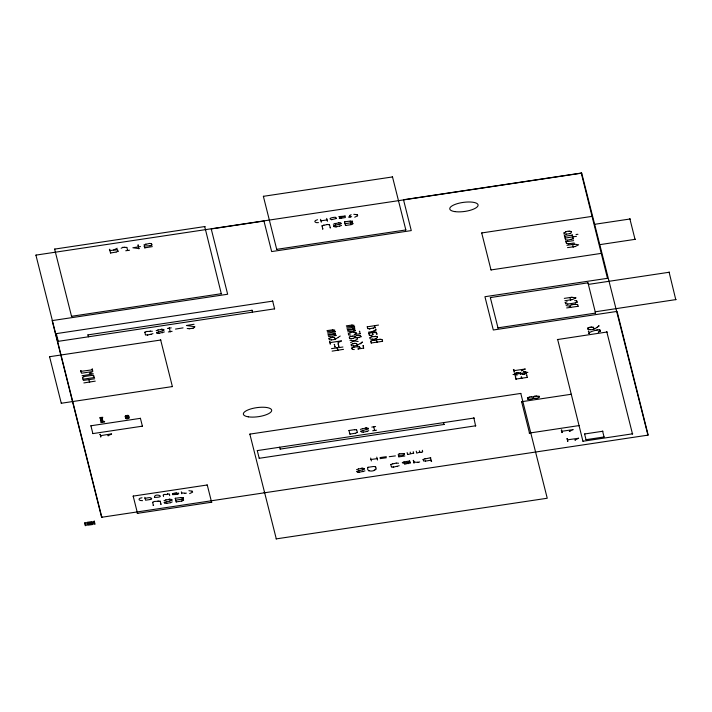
<?xml version="1.0" encoding="UTF-8"?>
<svg xmlns="http://www.w3.org/2000/svg" width="712" height="712" viewBox="0 0 712 712"><rect width="100%" height="100%" fill="white"/><g stroke="black" fill="none" stroke-linecap="round" stroke-linejoin="round"><path stroke-width="1.07" d="M382.033 339.562C381.908 338.779 372.812 340.38 372.51 340.38M359.444 472.243L358.99 472.35L364.971 470.881M58.553 341.315L58.224 341.235M71.832 316.288L71.503 316.208M61.588 403.215L61.25 403.161M80.59 370.863L81.079 370.792M81.382 372.011L80.892 372.065M83.197 379.22L82.93 379.158M84.488 376.532L83.998 376.568L91.839 375.411L93.788 375.811M88.706 379.621L89.196 379.549M109.372 249.414L109.862 249.342M89.801 381.97L89.347 382.059M91.981 369.154L92.48 369.074M110.769 252.965L110.502 252.902M92.782 370.276L92.302 370.373M93.646 375.758L94.349 377.529L82.948 379.238L82.494 377.431L84.247 376.55M117.418 250.072L117.507 250.117M93.183 433.581L92.854 433.501M123.158 247.367L122.669 247.393L126.861 247.411L127.617 250.41M126.62 247.447L126.754 247.5M84.968 523.409L85.458 523.329M127.866 250.402L127.386 250.473M85.823 524.824L85.378 524.904M99.84 434.471L100.463 434.373M101.051 436.75L100.436 436.821M93.744 522.092L94.224 522.012M107.868 435.7L108.411 435.691M94.598 523.48L94.153 523.587M137.861 245.133L138.359 245.062M102.101 517.108L101.772 517.028M144.963 247.812L144.696 247.767M149.342 243.468L143.958 244.839M151.309 243.735L151.451 243.789M145.631 334.765L145.551 334.693M146.779 331.472L146.289 331.507L152.377 331.231M140.113 418.38L140.451 418.433M157.032 333.029L156.943 332.985M160.369 340.069L160.787 340.105M163.529 329.558L163.671 329.612M137.825 513.343L137.211 513.379L211.9 502.191L211.295 502.307M169.082 328.099L169.572 328.027M170.48 331.659L170.026 331.739M153.605 505.315L153.125 505.387M159.951 501.221L160.093 501.275M161.197 504.176L160.707 504.229M204.415 226.612L205.029 226.523L54.628 249.111L71.529 316.306L221.601 293.664M164.846 503.001L164.766 502.939M165.994 499.708L165.762 499.806M166.448 501.488L166.216 501.604M194.376 326.799L194.874 326.719L186.419 325.5L194.065 324.272M169.75 500.999L170.043 500.874M170.266 502.734L166.653 503.331L164.606 503.019L164.454 502.414L169.999 500.963L171.752 500.073L171.601 499.468L169.545 499.157L164 500.616M171.352 499.512L171.494 499.557M176.398 501.889L176.131 501.827M183.198 499.602L183.34 499.646M206.943 485.023L207.272 485.077M252.164 310.254L87.932 334.88M277.012 249.325L276.674 249.245M272.376 301.176L272.705 301.229M259.515 458.279L259.186 458.199M322.928 228.881L322.447 228.979M329.282 224.814L329.416 224.867M330.528 227.769L330.048 227.84M334.177 226.594L334.088 226.532M340.674 223.105L340.763 223.15M345.721 225.482L345.462 225.419M329.487 339.615L329.407 339.544M329.451 341.466L329.941 341.395M330.546 343.798L330.092 343.905M334.782 331.311L334.871 331.356M334.391 337.613L334.533 337.657M352.529 223.194L352.671 223.239M334.151 344.501L334.649 344.43M335.69 334.916L335.77 334.96M335.254 346.833L334.774 346.922M336.963 347.821L337.452 347.75M337.951 343.932L338.449 343.86M338.058 350.153L337.577 350.242M339.054 346.263L338.574 346.352M348.835 334.836L348.755 334.774M349.743 338.44L349.663 338.378M354.131 326.541L354.273 326.585M351.559 345.649L351.479 345.587M355.039 330.145L355.128 330.19M352.467 349.254L352.387 349.192M355.644 332.548L355.786 332.593M353.909 347.171C351.568 347.376 361.224 346.21 359.355 347.011M355.804 333.163L356.294 333.074L355.813 333.109M356.89 335.494L356.668 335.592M356.463 343.647L356.605 343.691M357.46 337.844L357.015 337.969L360.895 336.74L360.486 335.628M358.385 335.308L358.563 335.308M359.293 331.374L359.783 331.303M360.352 335.583L356.65 335.512L354.896 336.402C354.282 335.041 347.607 337.506 349.45 337.221M359.266 346.967L359.667 347.527L358.074 349.013L363.814 348.07M359.916 347.509L359.435 347.581L359.916 347.483M362.915 345.792L363.414 345.721M350.144 434.098L349.877 434.035M367.81 328.561L367.73 328.49M392.205 176.976L392.535 177.03M369.475 335.165L369.394 335.103M356.49 430.003L356.578 430.048M372.332 332.842L372.821 332.771M371.442 342.979L371.175 342.917M374.468 325.669L374.966 325.589M375.375 329.273L375.865 329.193M376.283 332.878L376.363 332.922M377.075 334.026L376.621 334.115M377.182 336.482L377.271 336.527M377.137 342.116L376.657 342.187M357.433 471.958L357.353 471.914M366.333 429.817L366.582 429.656M366.742 431.579L367.036 431.463M367.89 428.295L368.033 428.339M381.89 339.517L382.638 341.19M363.93 468.487C367.285 468.905 354.389 471.842 357.228 471.424M373.435 426.835L373.933 426.764M374.841 430.368L374.387 430.475M368.985 470.846L368.718 470.81M375.331 466.778L375.473 466.823M391.627 466.841L391.538 466.778M409.373 461.038L409.64 461.082M413.174 460.468L413.663 460.397M414.268 462.818L413.788 462.889M423.613 460.789L423.533 460.726M430.27 457.905C433.368 457.193 420.534 459.676 423.257 459.632M431.668 461.456L431.178 461.509M491.307 269.919L490.977 269.839M498.284 327.832L497.67 327.894L595.543 313.084L587.978 282.824L490.337 297.572L497.955 327.751M513.361 369.564L513.984 369.475M514.571 371.851L514.011 371.958M515.328 374.841L514.731 374.957L515.221 374.779M515.177 376.773L515.799 376.684M516.378 379.06L515.773 379.096L527.539 377.36L526.933 377.476M519.991 372.919L520.614 372.83L520.098 372.972M520.899 374.031L520.303 374.12L520.801 373.942M521.042 377.111L521.665 377.022M521.958 378.197L521.344 378.286M520.481 393.469L520.819 393.522M525.563 372.082L526.186 371.984L525.678 372.136M526.328 375.099L526.942 375.002M528.331 399.103L527.734 399.192L528.224 399.023M529.79 433.012L529.194 433.101L578.998 425.589M538.566 396.317L539.189 396.228L538.681 396.37M564.251 235.725L564.75 235.654M565.043 236.873L564.563 236.945M565.8 239.882L565.72 239.81M566.707 243.468L566.627 243.424M568.719 243.744L568.496 243.735M571.095 231.587C573.32 234.043 565.15 234.364 563.886 233.972C563.788 232.415 567.909 230.154 571.344 231.542M581.41 173.194L581.74 173.247M572.003 235.191L572.493 235.111L564.652 236.295M572.457 236.989L572.946 236.918M572.644 235.734L572.154 235.788M572.368 244.483L572.866 244.412M573.463 246.833L572.982 246.904M565.898 303.757L565.817 303.712M569.742 297.572L570.241 297.491M570.837 299.921L570.348 299.975M570.757 307.415L570.303 307.504M576.498 300.918L576.64 300.971M577.405 304.522L577.548 304.576M561.207 430.173L561.821 430.084M562.409 432.46L561.848 432.567M570.819 394.323L571.149 394.377M566.823 438.815L567.446 438.717M568.034 441.093L567.419 441.164M588.432 329.345L587.827 329.433L588.326 329.264M588.281 331.249L588.895 331.16M589.483 333.536L588.94 333.519M593.096 327.395L593.71 327.306L593.203 327.458M596.327 330.074L596.042 330.19M599.575 330.163L600.189 330.074L599.682 330.226M583.244 441.235L582.914 441.155M586.341 439.66L586.012 439.589M606.544 332.077L607.167 331.988L557.362 339.571M629.604 219.056L630.227 218.967L594.823 224.28M602.316 431.321L602.939 431.223L584.596 433.982L586.029 439.687L604.061 436.972L602.663 431.365M668.817 272.313L669.44 272.215L588.415 284.391M358.581 468.665L358.35 468.781M362.337 469.973L362.568 469.858M374.245 470L374.476 469.947M587.667 282.869L588.005 282.922M473.578 418.104L474.201 418.015L257.272 450.598L259.204 458.297L475.892 425.758L475.287 425.874M338.36 337.657L338.449 337.55M359.542 331.338L360.147 333.741L354.425 334.515M596.985 327.458L597.573 327.333L597.092 327.324M599.121 325.927L598.543 325.927M144.171 246.13L144.509 246.005M362.488 342.152L362.025 342.152M358.305 349.013L358.047 348.933M354.202 334.613L354.674 334.596M149.974 499.53L151.745 498.801M164.775 494.351L166.252 494.6L167.801 493.906M172.491 493.647L176.79 492.571M416.253 451.203L416.743 453.135L419.671 452.191L421.442 452.387M350.268 332.771L350.064 332.842M373.23 328.285L373.399 328.241M371.806 336.705L371.344 336.714L377.431 336.447C378.028 339.757 368.122 340.372 370.08 337.55M375.794 338.503L375.972 338.449M378.41 339.455L378.205 339.526M565.72 231.809L565.595 231.712M373.364 466.502L367.846 467.357M393.656 467.179L393.184 467.188L399.201 465.728M404.452 463.067L403.98 463.076L409.97 462.115M116.029 252.093L110.52 252.983L109.612 249.378M88.511 336.812L87.852 334.943M161.989 330.982L156.818 332.495M323.898 225.036L323.693 225.108M331.703 219.652C325.811 218.29 336.447 216.662 335.779 217.489M327.253 224.458C329.594 224.084 319.964 226.042 322.171 225.882M336.34 218.486L331.552 219.705M340.398 217.329L345.222 216.128M340.995 218.281L345.445 217.525M335.752 225.134C333.519 225.49 343.104 223.497 340.843 223.719M339.135 224.52L339.304 224.476M351.639 216.688L348.399 217.08M353.82 214.303L357.388 214.739M350.989 224.618L351.158 224.565M141.991 497.768C137.905 498.133 137.897 500.865 142.551 500.669M144.928 498.329C145.969 498.471 151.647 496.273 151.442 498.872M154.495 497.394C167.712 497.394 154.29 492.25 154.442 497.332M177.128 494.422L172.562 494.653L172.455 493.71M178.73 493.238L172.438 494.173M181.311 491.832L181.56 492.802L184.844 493.247M181.658 501.017L181.827 500.972M188.911 490.693L192.107 491.164M334.907 339.348L335.138 339.286M280.252 449.085L444.27 424.432M365.861 427.93L366.333 427.903L360.352 429.372M569.707 233.607L569.876 233.554M370.845 459.516L377.155 458.644M380.083 458.626L386.393 457.754M574.931 246.539L575.1 246.486M399.361 453.722L404.22 453.571M398.916 456.846L404.87 455.983M404.069 453.517L404.496 454.47L403.072 455.128M413.797 453.09L407.807 454.496M443.62 422.563L443.932 424.494M421.201 452.512L422.67 451.684M572.306 299.618L564.883 300.713M524.228 374.04C525.073 376.203 514.331 369.323 515.025 374.886L517.232 375.091M569.306 431.33L569.778 431.401M192.836 328.214L193.077 328.161M369.84 328.899C367.534 329.229 377.075 327.164 374.966 327.502M379.861 339.152L380.172 339.224M392.748 463.574L392.543 463.646M397.038 466.574L397.207 466.529M531.65 399.112L528.028 399.12L527.734 397.946C528.598 396.45 534.819 396.86 533.172 397.216C534.134 394.564 541.049 396.958 538.939 397.412M537.231 398.275L537.444 398.213M169.492 494.128L169.687 495.65M419.84 452.2L419.306 450.74M340.22 336.028L335.094 339.375L331.294 339.944L329.247 339.633L328.944 338.431L332.593 337.257L334.64 337.568L335.094 339.375M354.442 334.596L356.045 333.109C354.674 331.009 350.26 332.682 348.293 333.652L348.595 334.854L350.811 335.085M362.257 342.152L357.166 345.409L353.366 345.979L351.319 345.667L351.203 344.492M598.828 325.927C596.692 328.276 589.821 331.783 587.854 328.285C589.287 327.013 594.031 325.856 593.844 329.113M371.094 335.468L371.513 335.441M402.947 455.164L398.382 455.395L398.747 456.837M145.898 243.985L145.729 244.038M149.921 245.756L144.26 246.04L144.714 247.847L152.297 246.628M158.117 329.807L157.948 329.852M151.051 334.498L151.22 334.444M158.571 331.605L158.402 331.659M335.263 223.354L335.094 223.399M162.443 332.78L162.674 332.727M339.588 226.327L339.757 226.274M330.875 337.568L330.706 337.622M351.141 336.402L350.972 336.447M353.259 338.458L353.499 338.405M358.964 337.604L359.133 337.55M352.947 343.611L352.778 343.656M356.979 345.382L357.148 345.329M571.22 239.615L571.389 239.561M154.54 501.471L154.37 501.515M362.479 428.535L362.31 428.588M355.404 433.225L349.895 434.115L348.987 430.511L354.692 429.647L356.739 429.968L357.344 432.371L355.591 433.252M362.933 430.342L362.755 430.395M264.375 492.375L264.383 492.295M571.994 304.772L571.825 304.816M575.118 302.938L567.704 304.113L565.657 303.793L565.355 302.591L567.099 301.71M516.672 372.883L516.458 372.937M589.776 327.36L589.563 327.422M521.46 370.712L521.932 370.792M593.612 329.077L593.906 329.006M598.231 332.121L598.703 332.201M276.105 538.904L547.243 498.24L520.792 393.425L249.841 434.115L276.3 538.922M529.675 397.118L529.47 397.18M535.255 396.281L535.041 396.344M535.406 451.987L535.54 452.084M574.922 439.963L575.394 440.034M340.719 217.338L339.295 217.961M358.973 470.534L358.803 470.588M362.853 471.709L363.022 471.664M404.113 461.892L409.623 461.002L410.076 462.809L404.523 464.26M408.136 463.663L408.305 463.61M425.011 458.751L424.842 458.795M318.433 222.616C315.167 223.176 312.63 220.96 317.534 219.714M113.715 250.01L117.213 248.239M121.165 248.266L122.909 247.384M116.27 252.039L118.219 251.203L117.738 251.3M150.116 245.791L152.11 244.866L151.656 244.972M351.158 214.704L349.752 215.416M333.323 224.209L338.876 222.749L340.923 223.07L340.888 223.639M335.53 225.125L333.545 226.069L334.026 225.971M354.736 217.196L357.727 215.727M341.529 225.473L335.984 226.923L333.928 226.612L333.964 226.042M345.026 223.693L350.722 222.838L352.476 221.957L352.324 221.352C351.621 220.533 342.241 222.224 344.822 221.859M146.53 331.489L144.536 332.388L145.025 332.335M156.177 330.662L161.731 329.211L163.778 329.522L163.929 330.119L162.229 330.92M152.982 333.634L147.437 335.094L145.39 334.782L144.972 332.406M164.383 331.925L158.838 333.385L156.782 333.065L156.88 332.433M108.18 435.655L111.624 434.017M327.262 331.739L332.976 330.964L334.729 330.074L332.513 329.843M328.188 335.423L335.468 333.759M346.611 326.959L352.333 326.185L354.078 325.304L351.87 325.064M347.536 330.644L354.825 328.988M337.897 342.695L341.475 340.986M357.255 337.915L355.199 337.604L351.55 338.77L349.503 338.458L349.387 337.283M350.562 342.659L357.558 339.117M372.278 331.605L376.016 329.798L375.527 329.87M371.584 336.696L370.026 337.613M353.668 347.18L351.683 348.123L352.164 348.035M163.342 495.08L164.481 494.404M177.252 494.386L178.498 493.781M170.453 502.761L172.197 501.88M189.641 493.594L192.623 492.17L192.071 491.182M572.546 299.565L575.857 297.83M175.722 500.18L181.4 499.246L183.002 498.311M575.305 302.965L577.298 302.048L576.845 302.155M368.745 430.662C366.609 431.668 360.512 433.243 360.993 431.196L368.291 428.855L368.14 428.259L366.173 428.01M521.7 370.747L525.118 369.021L513.966 370.694M598.472 332.166C605.36 327.298 587.747 331.516 589.18 333.554L588.584 331.205M524.459 374.076C527.076 373.96 526.212 370.952 523.872 371.726M356.587 469.591L362.132 468.131L364.019 468.532M398.142 454.425L399.548 453.713M403.918 461.857L402.333 462.667M538.922 397.536L537.462 398.311L533.599 398.284L531.864 399.058M569.538 431.365L572.964 429.63L561.812 431.303M575.163 439.998L578.58 438.263L567.402 439.838M117.783 251.211L117.667 250.037L115.62 249.725L109.942 250.66M151.674 244.875L151.558 243.7L149.511 243.388M339.277 218.068L340.888 218.326M345.222 216.101L338.805 216.582M322.064 225.971L322.767 228.988M349.717 215.487L350.064 217.391M352.28 221.922L352.226 221.993M352.734 223.728L352.689 223.817M163.742 330.092L163.698 330.181M189.205 328.739L193.023 328.25L194.59 327.333M82.636 377.485L82.743 377.396M563.886 232.735L563.993 232.646M335.441 333.652L327.903 334.302M329.086 338.476L329.184 338.387M354.798 328.873L347.251 329.522M348.48 333.679L348.542 333.617M111.357 433.884L100.472 435.691M341.208 340.888L330.003 342.632M374.975 327.404L374.717 325.633M372.839 334.578L372.83 334.685M352.057 348.115L352.244 349.352L354.273 349.583M377.547 337.613L377.485 337.684M370.881 341.235L370.988 341.155M576.862 302.057L576.747 300.882L574.7 300.562M152.742 502.378L152.849 502.289M178.534 493.71L178.552 493.256M588.067 328.223L587.516 328.232L588.139 328.143M183.411 500.136L183.393 500.233M357.157 432.344L357.139 432.442M599.94 331.258L600.492 331.249L599.869 331.338M368.095 428.829L368.051 428.909M524.878 368.985L525.144 369.119M514.963 373.747L514.42 373.729L515.034 373.667M525.937 373.177L526.479 373.168L525.883 373.284M572.724 429.594L572.982 429.728M578.34 438.227L578.607 438.361M364.143 469.021L364.099 469.11M375.998 469.11L375.936 469.181M390.915 464.509L391.022 464.42M402.36 462.773L404.22 463.058M327.111 219.901L320.952 220.827M161.811 329.273L161.562 329.291M147.42 335.014L147.642 335.023M92.462 369.786L80.963 371.353M566.076 234.123L566.254 234.123M91.928 375.473L91.679 375.491M567.5 247.625L575.118 246.566L578.616 244.795L574.513 244.163L566.912 245.302M332.762 329.825L326.977 330.617M333.661 333.43L333.421 333.447M353.018 328.659L352.769 328.668M332.673 337.319L332.424 337.337M353.926 332.264L353.677 332.273M352.93 336.153L352.689 336.162M353.348 345.899L353.597 345.925M522.581 374.263L522.804 374.254M158.233 500.937L157.984 500.954M181.026 497.51L175.241 498.302L176.149 501.907L181.854 501.052L183.598 500.162L183.447 499.566L181.48 499.317M535.584 398.498L535.807 398.489M410.495 453.517L410.192 452.111M124.831 247.171L124.653 247.18M115.638 249.805L115.46 249.805M129.54 250.206L125.739 250.775M336.34 218.433L335.806 217.569M327.493 224.538L329.522 224.778L330.279 227.778M338.894 222.829L338.707 222.829M350.286 221.12L350.108 221.12M335.957 226.843L336.144 226.843M569.306 231.311L569.128 231.311M576.026 234.506L577.948 234.292M572.697 236.954L573.151 238.751L567.767 240.131M573.623 240.638L565.809 241.768L566.254 241.662M574.531 244.243L574.353 244.243M251.968 310.236L252.457 312.176M150.348 331L150.17 331M171.245 327.858L167.445 328.428M158.812 333.305L158.999 333.296M352.048 325.064L346.326 325.838M94.669 378.802L83.251 380.439M331.276 339.864L331.454 339.864M374.494 332.602L374.316 332.602M355.217 337.675L354.896 336.402M351.532 338.69L351.71 338.69M571.914 297.322L571.727 297.331M375.402 336.206L375.224 336.206M372.171 339.028L372.394 339.028M351.256 344.43L354.496 343.371M374.405 340.096L374.227 340.096M342.926 347.011L331.507 348.64M567.687 304.033L567.865 304.024M337.835 350.268L337.212 347.785M575.625 304.247L575.447 304.255M357.486 346.691L357.308 346.691M566.69 307.922L578.108 306.285L577.654 304.487C574.513 304.442 567.856 304.086 570.508 307.433M591.423 327.137L591.191 327.146M590.106 329.576L590.328 329.567M597.902 329.905L597.679 329.914M518.318 372.661L518.096 372.67M354.709 429.728L354.523 429.737M531.321 396.895L531.099 396.904M536.901 396.059L536.67 396.068M530.004 399.334L530.235 399.325M363.173 432.033L363.351 432.033M376.506 430.199L372.714 430.769M280.092 449.138L279.602 447.198M186.402 493.14L184.711 493.283M380.012 457.585L386.313 456.686M169.563 499.237L169.385 499.237M389.25 456.703L395.391 455.903M166.635 503.251L166.813 503.251M362.15 468.211L361.972 468.22M373.551 466.502L375.58 466.743C378.837 471.789 364.847 472.982 368.077 467.241M87.095 522.323L91.795 521.62M396.344 463.076L398.533 463.236M92.471 524.557L87.816 525.18M417.802 462.186L417.988 462.186M425.402 461.047L425.58 461.038M431.143 460.344C431.712 459.498 421.949 462.925 423.32 459.569M353.214 329.709L355.484 330.617M333.866 334.489L336.135 335.397M372.741 340.265L370.738 341.19L371.192 342.988L382.388 341.351M592.188 216.359L481.704 232.949L491.004 269.937L601.498 253.347M574.21 242.961L568.514 243.815L566.458 243.504L566.013 241.697M599.94 244.625L635.344 239.303L634.721 239.401M183.073 327.867L175.499 329.086M168.335 331.952L172.108 331.303M346.931 328.241L354.781 327.066L354.3 327.155M378.517 325.064L367.134 326.853M327.582 333.02L335.183 331.881L335.032 331.276L332.976 330.964M564.296 298.39L571.896 297.242L575.83 297.963M347.839 331.845L355.208 330.76M81.435 373.23L92.836 371.522L89.338 373.293L93.441 373.925L82.058 375.714M328.49 336.625L335.886 335.557M368.478 332.175L376.07 331.036M369.03 333.341C366.262 333.964 377.752 330.635 376.853 334.115M95.257 381.134L83.874 382.923M343.513 349.334L332.13 351.123M595.196 311.812L676.062 299.565M102.831 417.294L99.68 417.561M128.925 416.36L125.214 416.912L129.13 417.161L125.41 417.695M100.944 422.572L104.655 422.011L104.513 421.424L102.608 421.504L102.181 422.385M513.014 374.574L527.886 372.34M571.122 394.279L521.611 401.71L529.488 433.03M371.789 427.084L375.58 426.515M150.152 499.521L145.568 500.207L144.839 497.314M632.158 433.884L632.754 433.795L582.941 441.253L557.647 339.419M490.363 297.669L490.648 297.527M595.517 312.986L595.232 313.129M263.395 196.423L263.68 196.281M357.549 215.772L357.166 214.784M54.575 249.218L54.94 249.067M35.929 255.216L36.214 255.074M344.528 221.984L345.48 225.499L351.176 224.645L352.93 223.755L352.778 223.159L350.722 222.838M140.442 246.539L132.868 247.758L139.223 248.63M405.822 229.851L405.537 229.994M481.721 233.047L482.006 232.904M576.48 236.304L565.106 238.093L565.559 239.9L567.606 240.211M565.123 238.173L565.346 238.057M274.592 308.741L274.316 308.883M56.257 333.732L56.622 333.581M49.6 356.81L49.884 356.668M335.156 331.801L334.943 331.934M578.091 306.213L577.859 306.329M360.121 333.661L359.907 333.795M330.252 343.923L329.7 341.431M94.331 377.449L94.144 377.6M89.507 382.068L88.947 379.585M172.366 386.474L172.099 386.643M90.851 425.883L91.225 425.723M142.364 426.07L142.097 426.239M521.638 401.808L521.923 401.666M249.859 434.213L250.143 434.071M348.942 430.591L349.236 430.466M257.29 450.696L257.575 450.545M578.972 425.491L578.74 425.678M604.043 436.874L603.776 437.043M419.706 461.901C420.418 462.213 412.764 463.254 413.423 460.433M133.117 496.211L133.482 496.059M175.196 498.382L175.49 498.267M211.571 502.138L207.254 484.979L133.18 496.104L137.514 513.361M85.538 524.922L85.209 523.365M584.614 434.08L584.908 433.937M570.098 306.311L566.111 305.599M194.518 326.844L194.545 327.413M413.53 453.17L413.245 451.657M169.234 494.199L167.542 493.941M363.538 348.212L363.165 345.756M524.068 371.628L523.667 371.824M352.333 326.185L354.38 326.505L354.532 327.102M369.617 328.891L367.57 328.57L367.365 326.737M349.957 340.256L358.154 341.52M354.656 343.291L356.712 343.611L357.166 345.409M187.176 328.499L189.392 328.739M128.596 417.606C131.097 418.095 125.828 419.68 125.552 418.264L127.457 418.184M100.748 421.789L102.083 421.993M393.433 467.179L391.377 466.858L390.772 464.455L396.166 463.085M359.24 472.314L357.193 471.994L357.282 471.353M375.571 329.905L375.625 329.238M422.581 451.791L422.367 450.287M180.741 497.519L182.993 497.759L182.94 498.436M138.787 248.755L138.11 245.097M221.334 293.833L204.727 226.567M675.786 299.707L669.155 272.367M647.297 435.201L647.911 435.103L581.713 173.15L35.912 255.118L101.798 517.126M163.199 495.054L163.564 496.504M100.508 420.828L102.51 421.139L102.982 420.454L101.691 420.445L101.887 421.228M629.915 219.011L635.033 239.357M606.855 332.032L632.452 433.813M572.252 235.147L572.395 235.752M572.617 244.447L573.222 246.85M564.5 235.69L564.803 236.891M569.992 297.536L570.597 299.939M567.135 438.761L567.722 441.111M561.519 430.128L562.106 432.478M533.306 397.109L533.599 398.284M526.631 375.055L527.227 377.405M521.353 377.066L521.656 378.241M513.672 369.519L514.26 371.869M515.488 376.728L516.075 379.078M475.554 425.705L473.916 418.158M430.52 457.861L431.419 461.465M413.725 461.634L414.028 462.836M407.139 452.574L407.62 454.505M376.443 340.336L376.897 342.134M372.581 332.807L373.026 334.613L371.281 335.494L369.234 335.183L368.78 333.376M326.683 218.397L327.413 221.299M373.684 426.8L374.592 430.404M320.578 219.314L321.299 222.215M376.773 457.131L377.502 460.032M370.667 458.047L371.388 460.949M338.2 343.896L338.805 346.299M334.4 344.466L335.005 346.869M169.322 328.063L170.23 331.667M181.56 492.802L181.8 493.763M160.957 504.185L160.2 501.186L154.353 501.444L152.599 502.325L153.356 505.333M92.231 369.119L92.533 370.32M102.644 419.11L102.225 419.982L100.784 419.386L100.365 420.267M101.309 418.923L101.113 418.14L102.403 418.149L100.695 419.021L99.929 418.522M100.152 434.418L100.739 436.767M80.83 370.827L81.132 372.029M93.984 522.047L94.349 523.516M183.242 497.724L182.753 497.777L183.242 497.741M352.565 221.316L352.075 221.37L352.565 221.316M264.259 492.704L264.873 492.633L264.259 492.704M376.194 340.345L376.692 340.3L376.212 340.327M527.423 397.964L528.019 397.875L527.45 397.937M164.205 502.432L164.703 502.378L164.232 502.405M171.993 500.038L171.503 500.109L171.984 500.02M333.225 330.929L333.163 330.991M350.482 222.856L350.972 222.803L350.482 222.856M352.573 326.149L352.084 326.221L352.565 326.132M354.656 336.411L354.709 336.367M361.144 336.705L361.091 336.776M360.913 343.602L360.432 343.638L360.886 343.647M360.744 431.214L360.806 431.169M533.297 398.302L533.911 398.239L533.368 398.248M573.4 238.716L572.911 238.796L573.391 238.698M565.106 302.609L565.159 302.564M410.326 462.764L409.827 462.844L410.308 462.747M125.499 415.692L125.116 416.547L128.836 415.986L128.018 415.292L125.499 415.692M88.582 522.822L87.264 523.489L87.425 524.13L88.964 524.361L92.302 523.4L92.142 522.759L90.602 522.519L88.582 522.822M94.269 521.166L85.298 525.714L84.523 522.635L95.043 524.255L94.269 521.166M392.508 176.932L263.369 196.325L276.701 249.342L405.84 229.949L392.508 176.932M581.259 173.052L403.508 199.743L411.269 230.59L271.646 251.567L263.965 221.031L211.233 228.953L227.653 294.243L52.136 320.605L101.594 517.286L648.187 435.103L617.082 311.402L493.3 329.994L484.934 296.717L607.478 278.312L581.259 173.052M272.678 301.132L56.31 333.625L58.251 341.333L274.618 308.839L272.678 301.132M160.681 340.024L49.573 356.712L61.276 403.259L172.384 386.572L160.681 340.024M140.424 418.336L90.914 425.776L92.88 433.599L142.391 426.168L140.424 418.336M248.319 416.832A14.302 4.584 -7.9 0 0 271.459 411.278A14.302 4.584 -7.9 0 0 252.778 408.403A14.302 4.584 -7.9 0 0 248.319 416.832M454.728 211.589A14.302 4.584 -7.9 0 0 477.868 206.035A14.302 4.584 -7.9 0 0 459.187 203.16A14.302 4.584 -7.9 0 0 454.728 211.589M88.199 524.246A2.465 0.792 -7.9 0 0 92.186 523.293A2.465 0.792 -7.9 0 0 88.964 522.795A2.465 0.792 -7.9 0 0 88.199 524.246"/></g></svg>
